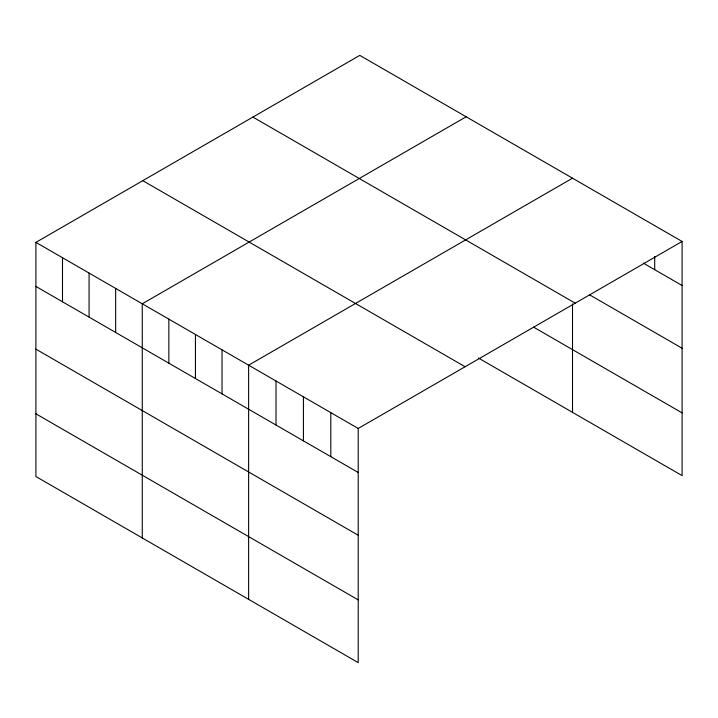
<?xml version="1.0" encoding="UTF-8"?>
<svg xmlns="http://www.w3.org/2000/svg" width="718" height="718" viewBox="0 0 718 718"><rect width="100%" height="100%" fill="white"/><g stroke="black" fill="none" stroke-linecap="round" stroke-linejoin="round"><path stroke-width="1.08" d="M682.1 241.463L358.21 428.458L358.21 662.624L35.9 476.537L35.9 242.379L359.79 55.376L682.1 241.463L682.1 475.621L478.502 358.076M466.153 116.783L142.263 303.786L142.263 537.944M572.515 178.19L248.625 365.193L248.625 599.35M643.364 263.138L682.1 285.504M589.523 294.793L682.1 348.239M252.907 117.088L575.217 303.167M533.582 327.139L682.1 412.886M142.783 180.667L465.093 366.745M35.9 242.379L358.21 428.458M35.9 286.419L358.21 472.498M35.9 349.154L358.21 535.242M35.9 413.801L358.21 599.88M654.708 256.47L654.708 269.681M572.515 303.92L572.515 412.356M330.81 412.644L330.81 456.684M303.418 396.821L303.418 440.861M276.017 381.007L276.017 425.047M222.033 349.837L222.033 393.877M195.44 334.489L195.44 378.53M168.856 319.133L168.856 363.173M115.67 288.43L115.67 332.47M89.077 273.082L89.077 317.123M62.493 257.726L62.493 301.766"/></g></svg>
